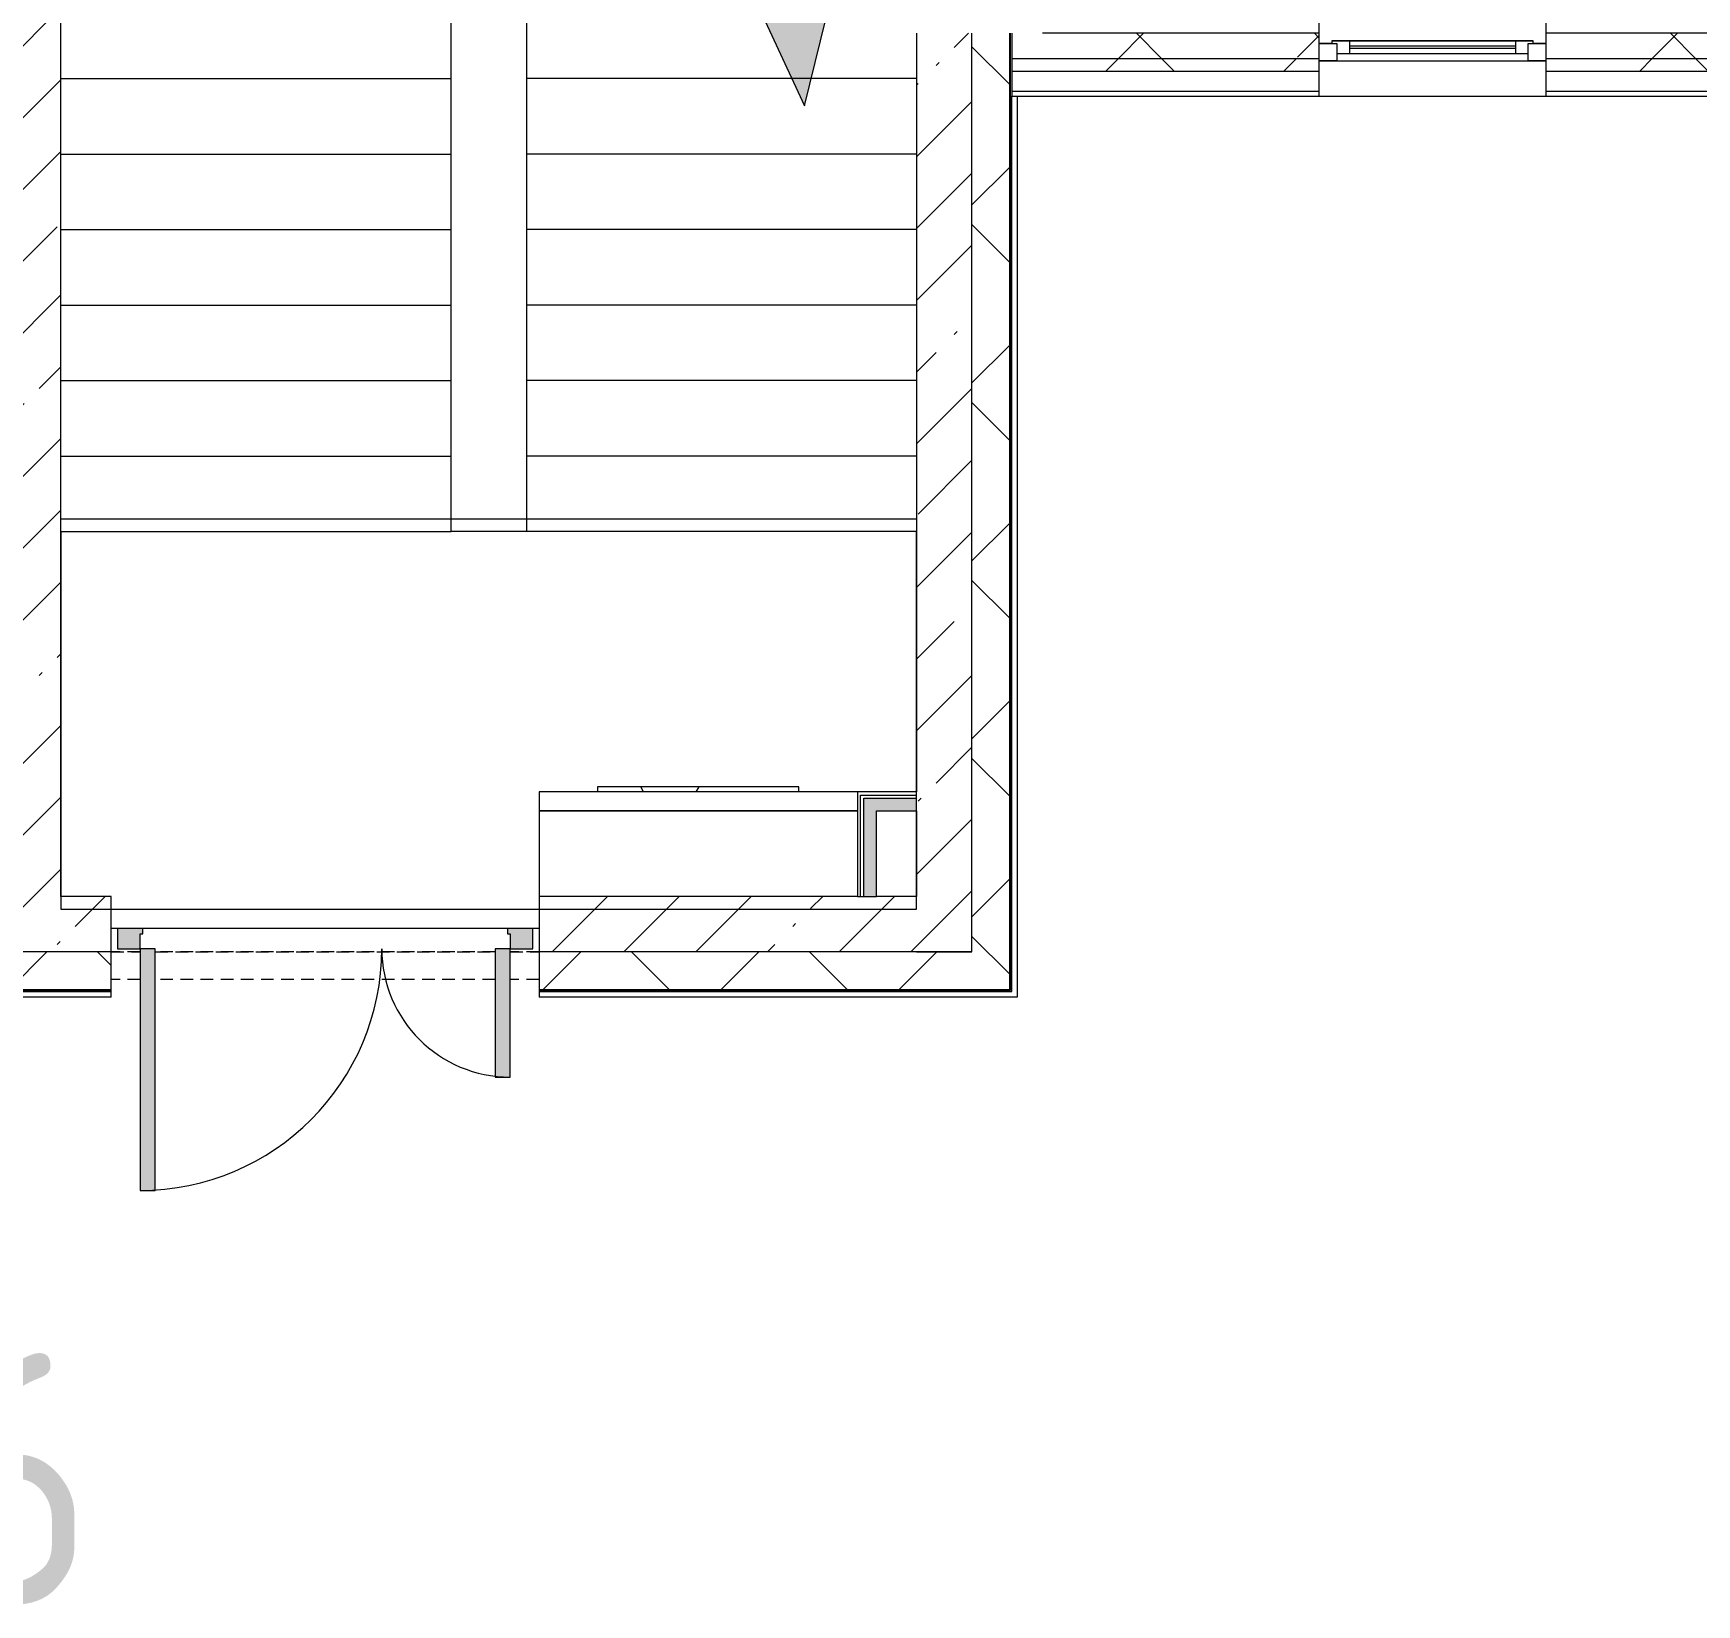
# Model space of a CAD drawing. Header units: millimetres. Extents: x 3991 to 282775, y -8553 to 29560.
# Drawn here: x 220785 to 227395, y -2695 to 3550 of the extents above; entities that cross this region are included whole.
import ezdxf

# ---------------------------------------------------------------- set-up
doc = ezdxf.new("R2010")
doc.units = ezdxf.units.MM
doc.linetypes.add('200_ШТРИХ__ш1_п0_6_', pattern=[80, 50, -30])
for name, color, linetype, lineweight in [('A-DETL-MBND', 7, '200_ШТРИХ__ш1_п0_6_', 9), ('A-GLAZ-2', 7, 'Continuous', 5), ('A-WALL', 7, 'Continuous', 9), ('A-WALL-4', 7, 'Continuous', 5), ('I-WALL-3', 7, 'Continuous', 5), ('S-STRS-4', 7, 'Continuous', 5), ('S-STRS-MBND-1', 7, 'Continuous', 5), ('Знаки', 7, 'Continuous', 5)]:
    doc.layers.add(name, color=color, linetype=linetype, lineweight=lineweight)
for name, color, linetype, lineweight, true_color in [('A-DOOR-3', 7, 'Continuous', 5, 0xaaaaaa), ('A-DOOR-4', 7, 'Continuous', 5, 0xe2e2e2), ('A-DOOR-FRAM-3', 7, 'Continuous', 5, 0xaaaaaa), ('A-FLOR-1', 7, 'Continuous', 5, 0xaaaaaa), ('G-ANNO-TEXT-1', 7, 'Continuous', 9, 0x3c3c3c), ('I-WALL-2', 7, 'Continuous', 9, 0xe7e7e7), ('Знаки-1', 7, 'Continuous', 5, 0x787878)]:
    doc.layers.add(name, color=color, linetype=linetype, lineweight=lineweight, true_color=true_color)
doc.layers.add('S-STRS-3', color=7, linetype='Continuous', lineweight=15, true_color=0xd7cdc4, transparency=1)
doc.styles.add('GOST Common_4', font='GOST_Common.ttf', dxfattribs={"width": 0.9, "height": 1000})
pattern_1 = [(45, (148815.1, 0), (-285.1231, 285.1231), []), (45, (149100.2, 0), (-285.1231, 285.1231), [504.031, -100.806, 16.764, -84.042])]
pattern_2 = [(45, (148815.1, 0), (-353.5534, 353.5534), []), (135, (148815.1, 0), (-353.5534, -353.5534), [])]

# ---------------------------------------------------------------- blocks, each defined once
blk = doc.blocks.new('120_Окно_СКБ_1Ст - 120_Окно_СКБ_1Ст 900х2500_h_-19906774-Общий план 1 этажа с размещением фрагментов 1_1-1_9')
at = {"layer": 'A-GLAZ-2'}
for p, q in [((-450, -75), (-450, -5)), ((-450, -5), (-380, -5)), ((450, -5), (-450, -5)), ((-380, -5), (-380, -75)), ((380, -35), (-380, -35)), ((-380, -35), (-380, -75)), ((-330, -85), (-330, -35)), ((-330, -55), (330, -55)), ((330, -65), (-330, -65)), ((330, -85), (330, -35)), ((380, -75), (380, -5)), ((380, -5), (450, -5)), ((380, -75), (380, -35)), ((450, -5), (450, -75)), ((-380, -75), (-450, -75)), ((-450, -75), (-400, -75)), ((-380, -75), (-400, -75)), ((-400, -75), (-400, -85)), ((-400, -85), (400, -85)), ((400, -85), (-400, -85)), ((450, -75), (380, -75)), ((400, -75), (380, -75)), ((400, -85), (400, -75)), ((400.3, -75), (450, -75))]:
    blk.add_line(p, q, dxfattribs=at)
blk = doc.blocks.new('110_Дверь_СКБ_2Ст_Наружная - ДН-1_л__ Двухстворчатая 1350 х3200 _ЛК_ в свету с верхним остеклением 2-22448815-Общий план 1 этажа с размещением фрагментов 1_1-1_9')
at = {"layer": 'A-DOOR-4'}
for points in [[(754.5, -91), (754.5, 869), (694.5, 869), (694.5, -91)], [(-655.5, -91), (-655.5, 419), (-715.5, 419), (-715.5, -91)]]:
    blk.add_hatch(color=256, dxfattribs=at).paths.add_polyline_path(points)
h = blk.add_hatch(color=256, dxfattribs=at)
h.paths.add_polyline_path([(754.5, -171), (844.5, -171), (844.5, -91), (754.5, -91), (754.5, -151), (744.5, -151), (744.5, -171)])
h.paths.add_polyline_path([(-715.5, -171), (-705.5, -171), (-705.5, -151), (-715.5, -151), (-715.5, -91), (-805.5, -91), (-805.5, -171)])
at = {"layer": 'A-DOOR-3'}
for p, q in [((754.5, 869), (694.5, 869)), ((694.5, 869), (694.5, -91)), ((754.5, -91), (754.5, 869)), ((-715.5, 419), (-715.5, -91)), ((-655.5, 419), (-715.5, 419)), ((-655.5, -91), (-655.5, 419)), ((-715.5, -91), (-655.5, -91)), ((694.5, -91), (754.5, -91))]:
    blk.add_line(p, q, dxfattribs=at)
for centre, radius, start, end in [((754.5, -91), 960, 90, 180), ((-715.5, -91), 510, 0, 90)]:
    blk.add_arc(centre, radius, start, end, dxfattribs=at)
at = {"layer": 'A-DOOR-FRAM-3'}
for p, q in [((-715.5, -91), (-805.5, -91)), ((-805.5, -91), (-805.5, -171)), ((-715.5, -151), (-715.5, -91)), ((754.5, -91), (754.5, -151)), ((844.5, -91), (754.5, -91)), ((844.5, -171), (844.5, -91)), ((-805.5, -171), (-705.5, -171)), ((-705.5, -151), (-715.5, -151)), ((-705.5, -171), (-705.5, -151)), ((754.5, -151), (744.5, -151)), ((744.5, -151), (744.5, -171)), ((744.5, -171), (844.5, -171))]:
    blk.add_line(p, q, dxfattribs=at)
blk = doc.blocks.new('Съемный металлический экран с перфорацией - E2-V261-Общий план 1 этажа с размещением фрагментов 1_1-1_9')
at = {"layer": 'Знаки-1'}
h = blk.add_hatch(dxfattribs=at)
h.set_pattern_fill('FP_201', color=256, style=0, pattern_type=2)
h.set_pattern_definition([(0, (-74119.53, -535), (0, 254), [68.059, -371.882]), (60, (-73992.53, -500.97), (-219.97045, 127), [68.059, -371.882]), (120, (-73958.5, -373.97), (-219.97045, -127), [68.059, -371.882]), (30, (-74051.47, -535), (-5e-05, 508), [68.059, -439.941]), (30, (-74178.47, -315.03), (-5e-05, 508), [68.059, -439.941]), (150, (-74119.53, -535), (-439.941, -254), [68.059, -439.941]), (150, (-73992.53, -315.03), (-439.941, -254), [68.059, -439.941]), (90, (-73958.5, -442.03), (-439.941, 254), [68.059, -439.941]), (90, (-74212.5, -442.03), (-439.941, 254), [68.059, -439.941])])
h.paths.add_polyline_path([(182.5, 0), (800, 0), (800, 20), (0, 20), (0, 0)])
at = {"layer": 'Знаки'}
for p, q in [((800, 20), (0, 20)), ((0, 20), (0, 0)), ((800, 0), (800, 20))]:
    blk.add_line(p, q, dxfattribs=at)
blk = doc.blocks.new('Зашивка приборов отопления5 - Зашивка приборов отопления-33272456-Общий план 1 этажа с размещением фрагментов 1_1-1_9')
at = {"layer": 'A-WALL-4'}
for p, q in [((75245, 535), (73980, 535)), ((73980, 535), (73980, 460)), ((75245, 460), (73980, 460)), ((73980, 460), (73980, 120)), ((73980, 460), (75245, 460))]:
    blk.add_line(p, q, dxfattribs=at)

msp = doc.modelspace()

# ---------------------------------------------------------------- hatches: boundary and pattern name
at = {"layer": 'A-WALL-4'}
h = msp.add_hatch(dxfattribs=at)
h.set_pattern_fill('FP_73', color=256, style=0, pattern_type=2)
h.set_pattern_definition(pattern_2)
h.paths.add_polyline_path([(224515.1, -250), (224665.1, -250), (224665.1, 3550), (224515.1, 3550), (224515.1, -210)])
h = msp.add_hatch(dxfattribs=at)
h.set_pattern_fill('FP_73', color=256, style=0, pattern_type=2)
h.set_pattern_definition(pattern_2)
h.paths.add_polyline_path([(232915.1, 3450), (233615.1, 3450), (233615.1, 3550), (232915.1, 3550), (232915.1, 3482.9)])
h.paths.add_polyline_path([(230815.1, 3450), (230815.1, 3550), (228895.6, 3550), (228895.6, 3450)])
h.paths.add_polyline_path([(226922.1, 3450), (227995.6, 3450), (227995.6, 3550), (226795.1, 3550), (226795.1, 3450)])
h.paths.add_polyline_path([(225433.3, 3450), (225895.1, 3455.7), (225895.1, 3550), (224673.1, 3550), (224673.1, 3450), (224967.5, 3450)])
h = msp.add_hatch(dxfattribs=at)
h.set_pattern_fill('FP_73', color=256, style=0, pattern_type=2)
h.set_pattern_definition(pattern_2)
h.paths.add_polyline_path([(230815.1, 3400), (230815.1, 3450), (228895.6, 3450), (228895.6, 3400)])
h.paths.add_polyline_path([(224695.1, 3400), (225895.1, 3400), (225895.1, 3450), (224673.1, 3450), (224673.1, 3400)])
h.paths.add_polyline_path([(226795.1, 3400), (227995.6, 3400), (227995.6, 3450), (226795.1, 3450), (226795.1, 3440)])
h.paths.add_polyline_path([(232915.1, 3400), (233665.1, 3400), (233665.1, 3450), (232915.1, 3450), (232915.1, 3440)])
h = msp.add_hatch(dxfattribs=at)
h.set_pattern_fill('FP_73', color=256, style=0, pattern_type=2)
h.set_pattern_definition(pattern_2)
h.paths.add_polyline_path([(215875.1, -250), (219475.1, -250), (219475.1, -100), (215875.1, -100), (215875.1, -129.7)])
h.paths.add_polyline_path([(221058.2, -250), (221095.1, -250), (221095.1, -100), (220375.1, -101.8), (220375.1, -250)])
h.paths.add_polyline_path([(224507.1, -250), (224515.1, -250), (224515.1, -100), (222795.1, -100), (222795.1, -250), (223012.9, -250)])
h.paths.add_polyline_path([(205421.2, -250), (205975.1, -250), (205975.1, -100), (205225.1, -100), (205225.1, -250)])
h.paths.add_polyline_path([(213075.1, -250), (213075.1, -100), (212525.1, -100), (212525.1, -250)])
h.paths.add_polyline_path([(208825.1, -250), (208825.1, -100), (208075.1, -100), (208075.1, -250)])
h.paths.add_polyline_path([(210425.1, -250), (210425.1, -100), (209725.1, -100), (209725.1, -250)])
h.paths.add_polyline_path([(214975.1, -250), (214975.1, -100), (213975.1, -100), (213975.1, -250)])
h.paths.add_polyline_path([(193125.1, -250), (193125.1, -100), (191552.6, -100), (191552.6, -250), (191738.8, -250)])
h.paths.add_polyline_path([(196225.1, -250), (196975.1, -250), (196975.1, -100), (196225.1, -100), (196225.1, -161.8)])
h.paths.add_polyline_path([(198586.6, -250), (198586.6, -100), (197875.1, -100), (197875.1, -250)])
h.paths.add_polyline_path([(201511.9, -250), (202125.1, -250), (202125.1, -100), (200686.6, -100), (200686.6, -250)])
h.paths.add_polyline_path([(189452.6, -250), (189452.6, -100), (188755.1, -100), (188755.1, -250)])
h.paths.add_polyline_path([(187829.5, -250), (187855.1, -250), (187855.1, -100), (186805.1, -100), (186805.1, -250)])
h.paths.add_polyline_path([(185874.9, -250), (185905.1, -250), (185905.1, -100), (184785.1, -100), (184785.1, -250)])
h.paths.add_polyline_path([(176125.1, -250), (177124.8, -250), (177124.8, -100), (176125.1, -100), (176125.1, -211.8)])
h.paths.add_polyline_path([(178024.8, -250), (179025.1, -250), (179025.1, -100), (178024.8, -100), (178024.8, -207.1)])
h.paths.add_polyline_path([(181825.1, -250), (182685.1, -250), (182685.1, -100), (181825.1, -100), (181825.1, -197.6)])
h.paths.add_polyline_path([(174250.1, -250), (175225.1, -250), (175225.1, -100), (174250.1, -100), (174250.1, -216.5)])
h.paths.add_polyline_path([(171450.1, -250), (171450.1, -100), (170425.1, -100), (170425.1, -250)])
h.paths.add_polyline_path([(169525.1, -250), (169525.1, -100), (168175.1, -100), (168175.1, -250), (168283.2, -250)])
h.paths.add_polyline_path([(166075.1, -250), (166075.1, -100), (165325.1, -100), (165325.1, -250)])
h.paths.add_polyline_path([(164373.9, -250), (164425.1, -250), (164425.1, -100), (163675.1, -100), (163675.1, -250)])
h.paths.add_polyline_path([(148555.1, -250), (152545.1, -250), (152545.1, -100), (148555.1, -100), (148555.1, -210)])
h.paths.add_polyline_path([(161575.1, -250), (161575.1, -100), (160825.1, -100), (160825.1, -250)])
h.paths.add_polyline_path([(158510, -250), (158725.1, -250), (158725.1, -100), (157974.8, -100), (157974.8, -250)])
h.paths.add_polyline_path([(156555.4, -250), (157074.8, -250), (157074.8, -100), (155645.1, -100), (155645.1, -250)])
at = {"layer": 'I-WALL-2'}
for points in [[(224295.1, 460), (224295.1, 510), (224085.1, 510), (224085.1, 460), (224196.3, 460)], [(224135.1, 120), (224135.1, 460), (224085.1, 460), (224085.1, 120)]]:
    msp.add_hatch(color=256, dxfattribs=at).paths.add_polyline_path(points)
at = {"layer": 'I-WALL-3'}
h = msp.add_hatch(dxfattribs=at)
h.set_pattern_fill('FP_57', color=256, style=0, pattern_type=2)
h.set_pattern_definition(pattern_1)
h.paths.add_polyline_path([(220675.1, -100), (220895.1, -100), (220895.1, 7900), (220675.1, 7900), (220675.1, -63.2)])
h = msp.add_hatch(dxfattribs=at)
h.set_pattern_fill('FP_57', color=256, style=0, pattern_type=2)
h.set_pattern_definition(pattern_1)
h.paths.add_polyline_path([(224478.8, -100), (224515.1, -100), (224515.1, 3550), (224295.1, 3550), (224295.1, -100)])
h = msp.add_hatch(dxfattribs=at)
h.set_pattern_fill('FP_57', color=256, style=0, pattern_type=2)
h.set_pattern_definition(pattern_1)
h.paths.add_polyline_path([(222795.1, -100), (224295.1, -100), (224295.1, 120), (222795.1, 120)])
h.paths.add_polyline_path([(221095.1, -100), (221095.1, 120), (220895.1, 120), (220895.1, -100), (221058.2, -100)])
at = {"layer": 'S-STRS-3'}
h = msp.add_hatch(color=256, dxfattribs=at)
h.paths.add_polyline_path([(223876.5, 3369.7), (223949.4, 3669.7), (223660, 3669.7), (223799.9, 3369.7)])
h.paths.add_polyline_path([(222745.1, 3608.3), (222876.7, 3669.7), (222745.1, 3669.7)])
msp.add_hatch(color=256, dxfattribs=at).paths.add_polyline_path([(223850.3, 3261.7), (223876.5, 3369.7), (223799.9, 3369.7)])

# ---------------------------------------------------------------- linework, layer by layer
at = {"layer": 'A-DETL-MBND'}
for p, q in [((221095.1, -100), (221210.1, -100)), ((221210.1, -100), (221095.1, -100)), ((221270.1, -100), (222620.1, -100)), ((222620.1, -100), (221270.1, -100)), ((222680.1, -100), (222795.1, -100)), ((222795.1, -100), (222680.1, -100)), ((221210.1, -210), (221095.1, -210)), ((222620.1, -210), (221270.1, -210)), ((222795.1, -210), (222680.1, -210))]:
    msp.add_line(p, q, dxfattribs=at)
at = {"layer": 'A-FLOR-1'}
for p, q in [((220895.1, 1620), (224295.1, 1620)), ((221120.1, -8), (221095.1, -8)), ((222670.1, -8), (221220.1, -8)), ((222795.1, -8), (222770.1, -8))]:
    msp.add_line(p, q, dxfattribs=at)
at = {"layer": 'A-WALL'}
for p, q in [((224515.1, -100), (224515.1, 3550)), ((224665.1, -250), (224665.1, 3550)), ((224668.1, -253), (224668.1, 3550)), ((224673.1, 3550), (224673.1, 3300)), ((225895.1, 3550), (224795.1, 3550)), ((227995.6, 3550), (226795.1, 3550)), ((224673.1, 3450), (225895.1, 3450)), ((226795.1, 3450), (227995.6, 3450)), ((224673.1, 3400), (225895.1, 3400)), ((226795.1, 3400), (227995.6, 3400)), ((224673.1, 3320), (225895.1, 3320)), ((226795.1, 3320), (227995.6, 3320)), ((224295.1, 460), (224295.1, 535)), ((224072.6, 522.5), (224295.1, 522.5)), ((224072.6, 120), (224072.6, 522.5)), ((224085.1, 510), (224295.1, 510)), ((224085.1, 120), (224085.1, 510)), ((224060.1, 120), (224135.1, 120)), ((221095.1, -100), (220895.1, -100)), ((224295.1, -100), (222795.1, -100)), ((220375.1, -250), (221095.1, -250)), ((220375.1, -253), (221095.1, -253)), ((222795.1, -250), (224665.1, -250)), ((222795.1, -253), (224668.1, -253))]:
    msp.add_line(p, q, dxfattribs=at)
at = {"layer": 'A-WALL-4'}
for p, q in [((225895.1, 3300), (225895.1, 3750)), ((226795.1, 3750), (226795.1, 3300)), ((224673.1, 3300), (233765.1, 3300)), ((224673.1, -258), (224673.1, 3300)), ((224695.1, 3300), (224695.1, -280)), ((220895.1, -100), (220675.1, -100)), ((221095.1, -280), (221095.1, -100)), ((222795.1, -100), (222795.1, -280)), ((224515.1, -100), (224295.1, -100)), ((213075.1, -258), (221095.1, -258)), ((222795.1, -258), (224673.1, -258)), ((221095.1, -280), (148525.1, -280)), ((224695.1, -280), (222795.1, -280))]:
    msp.add_line(p, q, dxfattribs=at)
at = {"layer": 'I-WALL-3'}
for p, q in [((220895.1, 120), (220895.1, 7680)), ((224295.1, 3550), (224295.1, 535)), ((224295.1, 535), (224060.1, 535)), ((224060.1, 535), (224060.1, 120)), ((224135.1, 460), (224295.1, 460)), ((224135.1, 120), (224135.1, 460)), ((224295.1, 460), (224295.1, 120)), ((221095.1, 120), (220895.1, 120)), ((221095.1, -100), (221095.1, 120)), ((224060.1, 120), (222795.1, 120)), ((222795.1, 120), (222795.1, -100)), ((224295.1, 120), (224135.1, 120)), ((224295.1, -100), (224515.1, -100))]:
    msp.add_line(p, q, dxfattribs=at)
at = {"layer": 'S-STRS-4'}
msp.add_line((223876.5, 3369.7), (223799.9, 3369.7), dxfattribs=at)
msp.add_line((223876.5, 3369.7), (223799.9, 3369.7), dxfattribs=at)
at = {"layer": 'S-STRS-MBND-1'}
for p, q in [((220895.1, 1569.7), (220895.1, 5169.7)), ((222445.1, 1569.7), (222445.1, 5169.7)), ((223189.9, 4677.8), (223850.3, 3261.7)), ((223850.3, 3261.7), (224086.5, 4233.8)), ((222745.1, 3608.3), (222745.1, 1569.7)), ((224295.1, 3550), (224295.1, 1569.7)), ((220895.1, 3369.7), (222445.1, 3369.7)), ((220895.1, 3369.7), (222445.1, 3369.7)), ((223799.9, 3369.7), (222745.1, 3369.7)), ((223799.9, 3369.7), (222745.1, 3369.7)), ((224295.1, 3369.7), (223876.5, 3369.7)), ((224295.1, 3369.7), (223876.5, 3369.7)), ((220895.1, 3069.7), (222445.1, 3069.7)), ((220895.1, 3069.7), (222445.1, 3069.7)), ((224295.1, 3069.7), (222745.1, 3069.7)), ((224295.1, 3069.7), (222745.1, 3069.7)), ((220895.1, 2769.7), (222445.1, 2769.7)), ((220895.1, 2769.7), (222445.1, 2769.7)), ((224295.1, 2769.7), (222745.1, 2769.7)), ((224295.1, 2769.7), (222745.1, 2769.7)), ((220895.1, 2469.7), (222445.1, 2469.7)), ((220895.1, 2469.7), (222445.1, 2469.7)), ((224295.1, 2469.7), (222745.1, 2469.7)), ((224295.1, 2469.7), (222745.1, 2469.7)), ((220895.1, 2169.7), (222445.1, 2169.7)), ((220895.1, 2169.7), (222445.1, 2169.7)), ((224295.1, 2169.7), (222745.1, 2169.7)), ((224295.1, 2169.7), (222745.1, 2169.7)), ((220895.1, 1869.7), (222445.1, 1869.7)), ((220895.1, 1869.7), (222445.1, 1869.7)), ((224295.1, 1869.7), (222745.1, 1869.7)), ((224295.1, 1869.7), (222745.1, 1869.7)), ((220895.1, 1569.7), (220895.1, 69.7)), ((220895.1, 1569.7), (222445.1, 1569.7)), ((220895.1, 1569.7), (222445.1, 1569.7)), ((222745.1, 1569.7), (222445.1, 1569.7)), ((224295.1, 1569.7), (222745.1, 1569.7)), ((224295.1, 1569.7), (222745.1, 1569.7)), ((224295.1, 69.7), (224295.1, 1569.7)), ((220895.1, 69.7), (224295.1, 69.7))]:
    msp.add_line(p, q, dxfattribs=at)

# ---------------------------------------------------------------- block references
at = {"layer": 'A-DOOR-3', "rotation": 180}
msp.add_blockref('110_Дверь_СКБ_2Ст_Наружная - ДН-1_л__ Двухстворчатая 1350 х3200 _ЛК_ в свету с верхним остеклением 2-22448815-Общий план 1 этажа с размещением фрагментов 1_1-1_9', (221964.6, -179), dxfattribs=at)
at = {"layer": 'A-GLAZ-2', "rotation": 180}
msp.add_blockref('120_Окно_СКБ_1Ст - 120_Окно_СКБ_1Ст 900х2500_h_-19906774-Общий план 1 этажа с размещением фрагментов 1_1-1_9', (226345.1, 3435), dxfattribs=at)
at = {"layer": 'A-WALL-4'}
msp.add_blockref('Зашивка приборов отопления5 - Зашивка приборов отопления-33272456-Общий план 1 этажа с размещением фрагментов 1_1-1_9', (148815.1, 0), dxfattribs=at)
at = {"layer": 'Знаки'}
msp.add_blockref('Съемный металлический экран с перфорацией - E2-V261-Общий план 1 этажа с размещением фрагментов 1_1-1_9', (223027.6, 535), dxfattribs=at)

# ---------------------------------------------------------------- texts
at = {"layer": 'G-ANNO-TEXT-1', "insert": (219177, -1694.6), "char_height": 1000, "width": 2056.328, "attachment_point": 1, "style": 'GOST Common_4'}
msp.add_mtext(' 1.6', dxfattribs=at)

doc.saveas('drawing.dxf')
